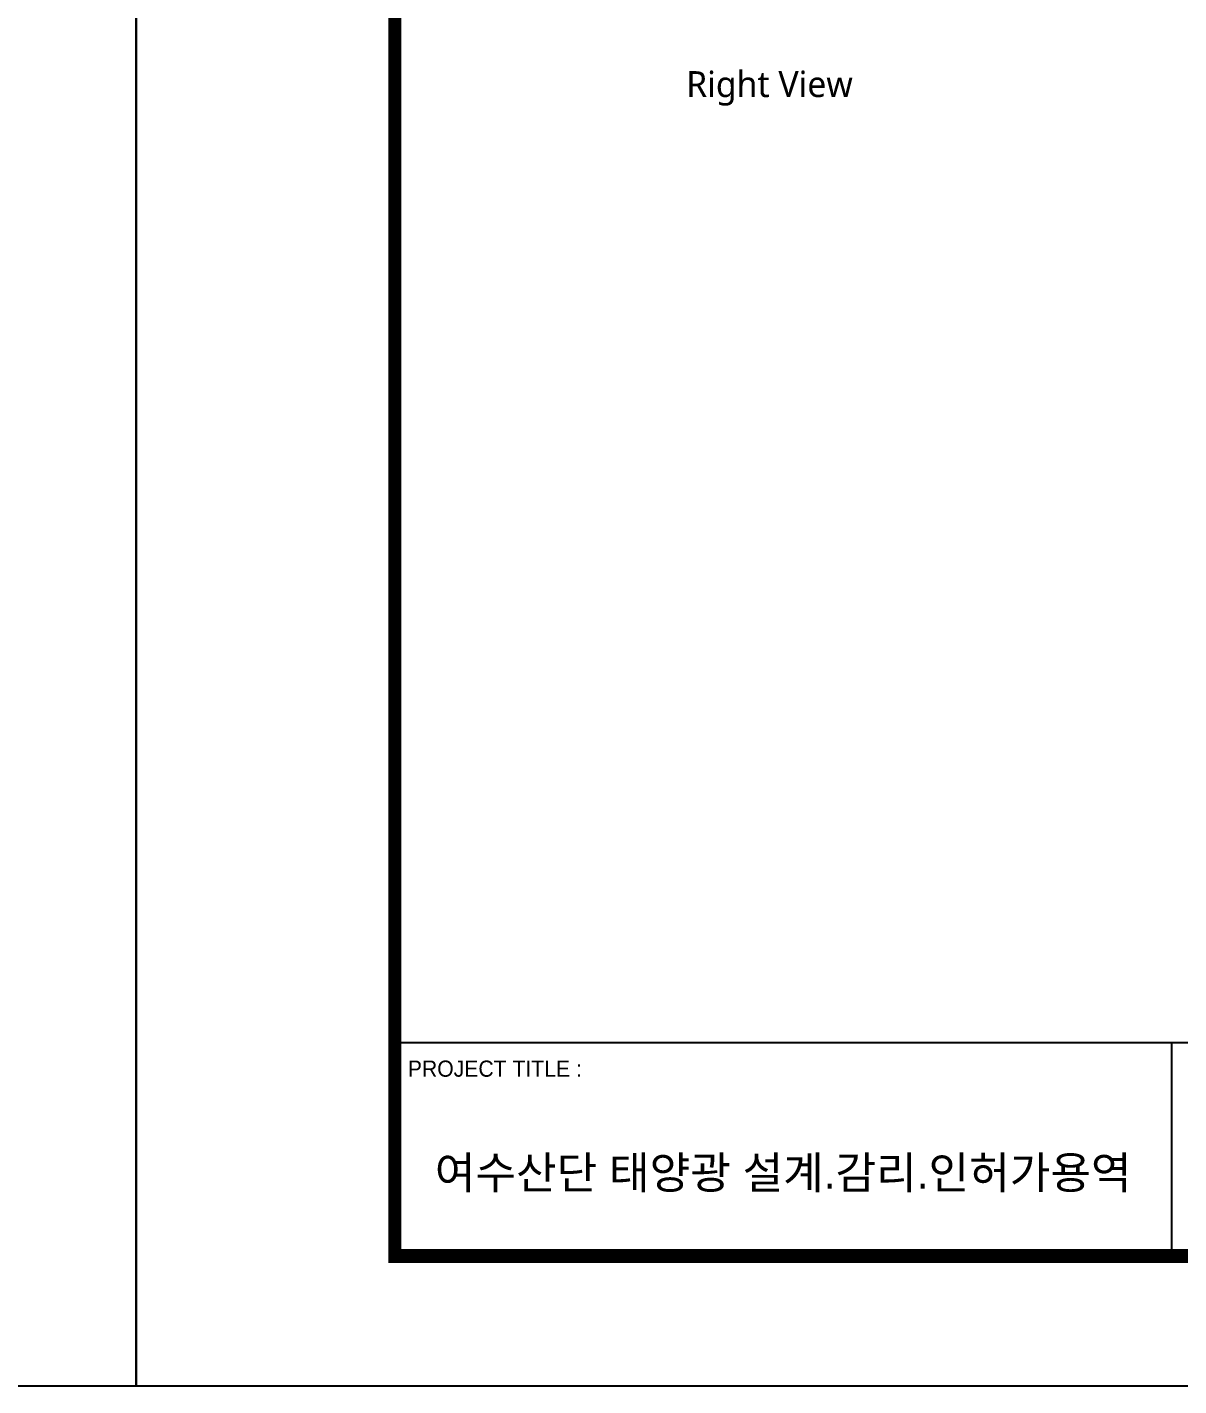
# Model space of a CAD drawing. Header units: millimetres. Extents: x 10297564 to 11610295, y -9287743 to -8409454.
# Drawn here: x 10464082 to 10481877, y -9123565 to -9102575 of the extents above; entities that cross this region are included whole.
import ezdxf
from ezdxf.enums import TextEntityAlignment as Align

# ---------------------------------------------------------------- set-up
doc = ezdxf.new("R2010")
doc.units = ezdxf.units.MM
doc.header["$LTSCALE"] = 100
for name, color, linetype in [('-0', 7, 'Continuous'), ('_도곽_마크', 7, 'Continuous'), ('BOX', 7, 'Continuous'), ('BOX_Def', 8, 'Continuous')]:
    doc.layers.add(name, color=color, linetype=linetype)
doc.layers.add('DIJ1-TEXT', color=7, linetype='Continuous', lineweight=5)
doc.layers.add('TITLE', color=7, linetype='Continuous', lineweight=0)
doc.styles.add('MG', font='malgun.ttf')
doc.styles.add('RomanS', font='Dotum.ttf')
doc.styles.add('TITLE', font='H2GTRE.TTF')

# ---------------------------------------------------------------- blocks, each defined once
blk = doc.blocks.new('A$C78AD5414')
at = {"layer": '_도곽_마크'}
for points in [[(40, 53), (40, 21)], [(160, 53), (40, 53)], [(160, 53), (160, 21)], [(280, 53), (160, 53)], [(40, 21), (811, 21)]]:
    blk.add_lwpolyline(points, dxfattribs=at)
at = {"layer": 'BOX', "const_width": 2}
blk.add_lwpolyline([(40, 20), (40, 574), (811, 574), (811, 20)], close=True, dxfattribs=at)
at = {"layer": 'BOX_Def'}
blk.add_lwpolyline([(0, 0), (841, 0), (841, 594), (0, 594)], close=True, dxfattribs=at)
at = {"style": 'TITLE'}
blk.add_text('여수산단 태양광 설계.감리.인허가용역', height=5, dxfattribs=at).set_placement((100, 33), align=Align.MIDDLE)
at = {"layer": 'DIJ1-TEXT', "style": 'RomanS'}
blk.add_text('PROJECT TITLE :', height=2.5, dxfattribs=at).set_placement((42, 49), align=Align.MIDDLE_LEFT)
blk = doc.blocks.new('인버터 외형도')
at = {"layer": '-0', "style": 'MG'}
blk.add_text('Right View', height=300, dxfattribs=at).set_placement((78843.6, 33402))

msp = doc.modelspace()

# ---------------------------------------------------------------- block references
at = {"xscale": 1.333333333333333, "yscale": 1.333333333333333, "zscale": 1.333333333333333}
msp.add_blockref('인버터 외형도', (10369140.6, -9148191), dxfattribs=at)
at = {"layer": 'TITLE', "color": 4, "xscale": 99.9999999987065, "yscale": 99.9999999987065, "zscale": 99.9999999987065}
for p in [(10381664, -9123565.4), (10465764, -9123565.4)]:
    msp.add_blockref('A$C78AD5414', p, dxfattribs=at)

doc.saveas('drawing.dxf')
